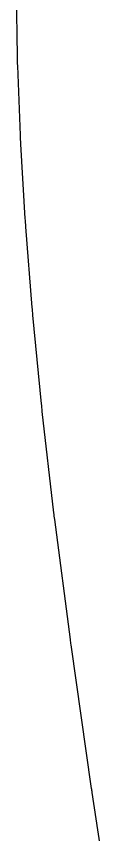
# Model space of a CAD drawing. Extents: x 13 to 113, y 0 to 127.
# Drawn here: x 12.59 to 16.38, y 30.65 to 60.98 of the extents above; entities that cross this region are included whole.
import ezdxf

# ---------------------------------------------------------------- set-up
doc = ezdxf.new("R2010")
doc.units = 0
doc.layers.add('Layer_1', color=7, linetype='CONTINUOUS')

msp = doc.modelspace()

# ---------------------------------------------------------------- linework, layer by layer
at = {"layer": 'Layer_1', "color": 1}
for points in [[(12.633693, 59.491619), (12.593537, 61.893195)], [(12.742569, 56.577471), (12.643509, 59.137207)], [(12.92328, 53.486282), (12.759078, 56.241362)], [(13.180222, 50.190211), (12.944623, 53.177825)], [(13.523343, 46.618714), (13.205357, 49.904175)], [(13.983595, 42.57677), (13.553014, 46.337876)], [(14.591965, 37.887032), (14.013787, 42.329712)], [(15.37961, 32.359358), (14.618884, 37.689526)], [(16.37998, 25.786197), (15.401696, 32.209776)]]:
    msp.add_lwpolyline(points, dxfattribs=at)
for points in [[(12.643509, 59.137207), (12.639047, 59.255304), (12.635701, 59.373449), (12.633693, 59.491619)], [(12.759078, 56.241362), (12.752385, 56.35334), (12.746882, 56.46538), (12.742569, 56.577471)], [(12.944623, 53.177825), (12.936517, 53.280572), (12.929378, 53.383399), (12.92328, 53.486282)], [(13.205357, 49.904175), (13.196136, 49.999445), (13.187733, 50.094794), (13.180222, 50.190211)], [(13.553014, 46.337876), (13.542306, 46.431398), (13.532416, 46.525016), (13.523343, 46.618714)], [(14.013787, 42.329712), (14.003078, 42.411984), (13.993039, 42.49434), (13.983595, 42.57677)], [(14.618884, 37.689526), (14.609514, 37.755301), (14.600516, 37.82114), (14.591965, 37.887032)], [(15.401696, 32.209776), (15.394111, 32.2596), (15.386749, 32.309465), (15.37961, 32.359358)]]:
    msp.add_open_spline(points, degree=3, dxfattribs=at)

doc.saveas('drawing.dxf')
